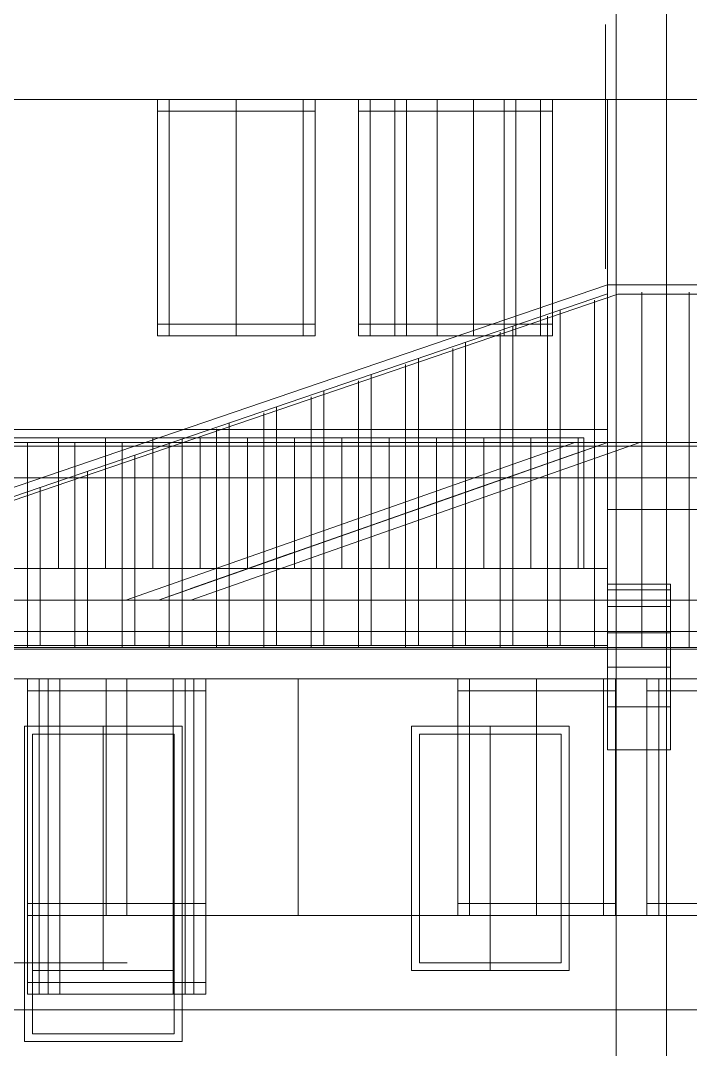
# Model space of a CAD drawing. Header units: millimetres. Extents: x -113526 to 211532, y -79714 to 28306.
# Drawn here: x 81050 to 81786, y -16062 to -14934 of the extents above; entities that cross this region are included whole.
import ezdxf

# ---------------------------------------------------------------- set-up
doc = ezdxf.new("R2010")
doc.units = ezdxf.units.MM
doc.layers.add('填充图样', color=38, linetype='Continuous')

msp = doc.modelspace()

# ---------------------------------------------------------------- linework, layer by layer
at = {"layer": '填充图样', "lineweight": 5, "extrusion": (2e-16, 1, -2e-16)}
for p, q in [((81704.4, -16304.6, 143), (81704.4, -14881.7, 143)), ((81759.4, -16304.6, 10.1), (81759.4, -14881.7, 10.1)), ((77984.1, -15020.1, 12324.1), (81694.7, -15020.1, 12324.1)), ((82032, -15020.1, 14371.8), (77984.1, -15020.1, 14371.8)), ((81694.7, -15020.1, 11312.1), (83742.5, -15020.1, 11312.1)), ((81694.7, -15020.1, 12324.1), (81694.7, -15020.1, 11312.1)), ((81694.7, -15223.4, 74.8), (81694.7, -15223.4, 7175.5)), ((81694.7, -15621.3, 586.8), (81694.7, -15223.4, 1754.5)), ((81694.7, -15223.4, 4127.7), (83742.5, -15223.4, 4127.7)), ((81694.7, -15223.4, 7175.5), (83742.5, -15223.4, 7175.5)), ((81694.7, -15400.7, 12324.1), (77984.1, -15400.7, 12324.1)), ((77984.1, -15400.7, 14371.8), (82032, -15400.7, 14371.8)), ((83742.5, -15400.7, 11312.1), (81694.7, -15400.7, 11312.1)), ((81694.7, -15400.7, 11312.1), (81694.7, -15400.7, 12324.1)), ((77984.1, -15435.3, 12324.1), (81694.7, -15435.3, 12324.1)), ((82032, -15435.3, 14371.8), (77984.1, -15435.3, 14371.8)), ((81694.7, -15435.3, 11312.1), (83742.5, -15435.3, 11312.1)), ((81694.7, -15435.3, 12324.1), (81694.7, -15435.3, 11312.1)), ((81694.7, -15469.9, 7175.5), (81694.7, -15469.9, 74.8)), ((81694.7, -15469.9, 74.8), (82298.5, -15469.9, -529)), ((83742.5, -15469.9, 7175.5), (81694.7, -15469.9, 7175.5)), ((78838.2, -15604, 11831), (81201.7, -15604, 11831)), ((81201.7, -15604, 11831), (81201.7, -15604, 10819.1)), ((84235.5, -15604, 10819.1), (81201.7, -15604, 10819.1)), ((82032, -15655.9, 14371.8), (77984.1, -15655.9, 14371.8)), ((78682.6, -15655.9, 11986.7), (81357.4, -15655.9, 11986.7)), ((84910.1, -15655.9, 8343.2), (80527, -15655.9, 8343.2)), ((80527, -15655.9, 586.8), (81694.7, -15655.9, 586.8)), ((81357.4, -15655.9, 11986.7), (81357.4, -15655.9, 10974.8)), ((82505.6, -15655.9, 10974.8), (81357.4, -15655.9, 10974.8)), ((81230.9, -15915.3, 11986.7), (81357.4, -15915.3, 11986.7)), ((82032, -15915.3, 14371.8), (81253.6, -15915.3, 14371.8)), ((81357.4, -15915.3, 11986.7), (81357.4, -15915.3, 10974.8)), ((82505.6, -15915.3, 10974.8), (81357.4, -15915.3, 10974.8)), ((81075.8, -15967.2, 17415.9), (81007.1, -15967.2, 16889.3)), ((81167.4, -15967.2, 18125.6), (81075.8, -15967.2, 17415.9)), ((81430.7, -16019.1, 16133.7), (80606.5, -16019.1, 16053.6)), ((81968.7, -16019.1, 16202.4), (81430.7, -16019.1, 16133.7))]:
    msp.add_line(p, q, dxfattribs=at)
at = {"layer": '填充图样', "lineweight": 5, "extrusion": (-1, 0, 4e-16)}
for p, q in [((81692.5, -14938, 1968.6), (81692.5, -14938, 1795.6)), ((81692.5, -14938, 411.7), (81692.5, -14938, 238.7)), ((81692.5, -15206.1, 325.2), (81692.5, -14938, 325.2)), ((81692.5, -14938, 238.7), (81692.5, -15206.1, 238.7)), ((81692.5, -14938, 1761), (81692.5, -14938, 1588)), ((81692.5, -14938, 1190.1), (81692.5, -14938, 1017.1)), ((81692.5, -15206.1, 1882.1), (81692.5, -14938, 1882.1)), ((81692.5, -14938, 1795.6), (81692.5, -15206.1, 1795.6)), ((81692.5, -15206.1, 1674.5), (81692.5, -14938, 1674.5)), ((81692.5, -15206.1, 1761), (81692.5, -14938, 1761)), ((81692.5, -14938, 1588), (81692.5, -15206.1, 1588)), ((81692.5, -15206.1, 1103.6), (81692.5, -14938, 1103.6)), ((81692.5, -15206.1, 1190.1), (81692.5, -14938, 1190.1)), ((81692.5, -14938, 1017.1), (81692.5, -15206.1, 1017.1)), ((81692.5, -15206.1, 532.8), (81692.5, -14938, 532.8)), ((81692.5, -15206.1, 619.3), (81692.5, -14938, 619.3)), ((81692.5, -15206.1, 411.7), (81692.5, -14938, 411.7)), ((81692.5, -14938, 446.3), (81692.5, -15206.1, 446.3)), ((81692.5, -14938, 619.3), (81692.5, -14938, 446.3)), ((81692.5, -14938, 3560.1), (81692.5, -14938, 3387.1)), ((81692.5, -14938, 3387.1), (81692.5, -15206.1, 3387.1)), ((81692.5, -14938, 2608.6), (81692.5, -14938, 2435.6)), ((81692.5, -14938, 2816.2), (81692.5, -14938, 2643.2)), ((81692.5, -14938, 2401), (81692.5, -14938, 2228)), ((81692.5, -14938, 3023.8), (81692.5, -14938, 2850.8)), ((81692.5, -15206.1, 1968.6), (81692.5, -14938, 1968.6)), ((81692.5, -15206.1, 2522.1), (81692.5, -14938, 2522.1)), ((81692.5, -15206.1, 2608.6), (81692.5, -14938, 2608.6)), ((81692.5, -14938, 2435.6), (81692.5, -15206.1, 2435.6)), ((81692.5, -15206.1, 2729.7), (81692.5, -14938, 2729.7)), ((81692.5, -15206.1, 2816.2), (81692.5, -14938, 2816.2)), ((81692.5, -14938, 2643.2), (81692.5, -15206.1, 2643.2)), ((81692.5, -15206.1, 2314.5), (81692.5, -14938, 2314.5)), ((81692.5, -15206.1, 2401), (81692.5, -14938, 2401)), ((81692.5, -14938, 2228), (81692.5, -15206.1, 2228)), ((81692.5, -15206.1, 2937.3), (81692.5, -14938, 2937.3)), ((81692.5, -15206.1, 3023.8), (81692.5, -14938, 3023.8)), ((81692.5, -14938, 2850.8), (81692.5, -15206.1, 2850.8)), ((81692.5, -14938, 5013.2), (81692.5, -14938, 4840.2)), ((81692.5, -15206.1, 4926.7), (81692.5, -14938, 4926.7)), ((81692.5, -15206.1, 5013.2), (81692.5, -14938, 5013.2)), ((81692.5, -14938, 4840.2), (81692.5, -15206.1, 4840.2)), ((81692.5, -14938, 4563.4), (81692.5, -14938, 4390.4)), ((81692.5, -14938, 3767.6), (81692.5, -14938, 3594.7)), ((81692.5, -15206.1, 3681.1), (81692.5, -14938, 3681.1)), ((81692.5, -15206.1, 3767.6), (81692.5, -14938, 3767.6)), ((81692.5, -14938, 3594.7), (81692.5, -15206.1, 3594.7)), ((81692.5, -15206.1, 3473.6), (81692.5, -14938, 3473.6)), ((81692.5, -15206.1, 3560.1), (81692.5, -14938, 3560.1)), ((81692.5, -15206.1, 4476.9), (81692.5, -14938, 4476.9)), ((81692.5, -15206.1, 4563.4), (81692.5, -14938, 4563.4)), ((81692.5, -14938, 4390.4), (81692.5, -15206.1, 4390.4)), ((81692.5, -14938, 6379.8), (81692.5, -14938, 6206.8)), ((81692.5, -15206.1, 6293.3), (81692.5, -14938, 6293.3)), ((81692.5, -15206.1, 6379.8), (81692.5, -14938, 6379.8)), ((81692.5, -14938, 6206.8), (81692.5, -15206.1, 6206.8)), ((81692.5, -14938, 5930), (81692.5, -14938, 5757)), ((81692.5, -14938, 5471.6), (81692.5, -14938, 5298.6)), ((81692.5, -15206.1, 5843.5), (81692.5, -14938, 5843.5)), ((81692.5, -15206.1, 5930), (81692.5, -14938, 5930)), ((81692.5, -14938, 5757), (81692.5, -15206.1, 5757)), ((81692.5, -15206.1, 5385.1), (81692.5, -14938, 5385.1)), ((81692.5, -15206.1, 5471.6), (81692.5, -14938, 5471.6)), ((81692.5, -14938, 5298.6), (81692.5, -15206.1, 5298.6)), ((81692.5, -14946.6, 1959.9), (81692.5, -14946.6, 1804.2)), ((81692.5, -14946.6, 403), (81692.5, -14946.6, 247.3)), ((81692.5, -14946.6, 247.3), (81692.5, -15197.4, 247.3)), ((81692.5, -14946.6, 1752.3), (81692.5, -14946.6, 1596.6)), ((81692.5, -14946.6, 1181.5), (81692.5, -14946.6, 1025.8)), ((81692.5, -14946.6, 1804.2), (81692.5, -15197.4, 1804.2)), ((81692.5, -15197.4, 1752.3), (81692.5, -14946.6, 1752.3)), ((81692.5, -14946.6, 1596.6), (81692.5, -15197.4, 1596.6)), ((81692.5, -15197.4, 1181.5), (81692.5, -14946.6, 1181.5)), ((81692.5, -14946.6, 1025.8), (81692.5, -15197.4, 1025.8)), ((81692.5, -15197.4, 610.6), (81692.5, -14946.6, 610.6)), ((81692.5, -15197.4, 403), (81692.5, -14946.6, 403)), ((81692.5, -14946.6, 454.9), (81692.5, -15197.4, 454.9)), ((81692.5, -14946.6, 610.6), (81692.5, -14946.6, 454.9)), ((81692.5, -14946.6, 3551.4), (81692.5, -14946.6, 3395.7)), ((81692.5, -14946.6, 3395.7), (81692.5, -15197.4, 3395.7)), ((81692.5, -14946.6, 2600), (81692.5, -14946.6, 2444.3)), ((81692.5, -14946.6, 2807.6), (81692.5, -14946.6, 2651.9)), ((81692.5, -14946.6, 2392.4), (81692.5, -14946.6, 2236.7)), ((81692.5, -14946.6, 3015.1), (81692.5, -14946.6, 2859.5)), ((81692.5, -15197.4, 1959.9), (81692.5, -14946.6, 1959.9)), ((81692.5, -15197.4, 2600), (81692.5, -14946.6, 2600)), ((81692.5, -14946.6, 2444.3), (81692.5, -15197.4, 2444.3)), ((81692.5, -15197.4, 2807.6), (81692.5, -14946.6, 2807.6)), ((81692.5, -14946.6, 2651.9), (81692.5, -15197.4, 2651.9)), ((81692.5, -15197.4, 2392.4), (81692.5, -14946.6, 2392.4)), ((81692.5, -14946.6, 2236.7), (81692.5, -15197.4, 2236.7)), ((81692.5, -15197.4, 3015.1), (81692.5, -14946.6, 3015.1)), ((81692.5, -14946.6, 2859.5), (81692.5, -15197.4, 2859.5)), ((81692.5, -14946.6, 5004.5), (81692.5, -14946.6, 4848.8)), ((81692.5, -15197.4, 5004.5), (81692.5, -14946.6, 5004.5)), ((81692.5, -14946.6, 4848.8), (81692.5, -15197.4, 4848.8)), ((81692.5, -14946.6, 4554.7), (81692.5, -14946.6, 4399)), ((81692.5, -14946.6, 3759), (81692.5, -14946.6, 3603.3)), ((81692.5, -15197.4, 3759), (81692.5, -14946.6, 3759)), ((81692.5, -14946.6, 3603.3), (81692.5, -15197.4, 3603.3)), ((81692.5, -15197.4, 3551.4), (81692.5, -14946.6, 3551.4)), ((81692.5, -15197.4, 4554.7), (81692.5, -14946.6, 4554.7)), ((81692.5, -14946.6, 4399), (81692.5, -15197.4, 4399)), ((81692.5, -14946.6, 6371.1), (81692.5, -14946.6, 6215.4)), ((81692.5, -15197.4, 6371.1), (81692.5, -14946.6, 6371.1)), ((81692.5, -14946.6, 6215.4), (81692.5, -15197.4, 6215.4)), ((81692.5, -14946.6, 5921.3), (81692.5, -14946.6, 5765.7)), ((81692.5, -14946.6, 5462.9), (81692.5, -14946.6, 5307.2)), ((81692.5, -15197.4, 5921.3), (81692.5, -14946.6, 5921.3)), ((81692.5, -14946.6, 5765.7), (81692.5, -15197.4, 5765.7)), ((81692.5, -15197.4, 5462.9), (81692.5, -14946.6, 5462.9)), ((81692.5, -14946.6, 5307.2), (81692.5, -15197.4, 5307.2)), ((81692.5, -15197.4, 1804.2), (81692.5, -15197.4, 1959.9)), ((81692.5, -15197.4, 247.3), (81692.5, -15197.4, 403)), ((81692.5, -15197.4, 1596.6), (81692.5, -15197.4, 1752.3)), ((81692.5, -15197.4, 1025.8), (81692.5, -15197.4, 1181.5)), ((81692.5, -15197.4, 454.9), (81692.5, -15197.4, 610.6)), ((81692.5, -15197.4, 3395.7), (81692.5, -15197.4, 3551.4)), ((81692.5, -15197.4, 2444.3), (81692.5, -15197.4, 2600)), ((81692.5, -15197.4, 2651.9), (81692.5, -15197.4, 2807.6)), ((81692.5, -15197.4, 2236.7), (81692.5, -15197.4, 2392.4)), ((81692.5, -15197.4, 2859.5), (81692.5, -15197.4, 3015.1)), ((81692.5, -15197.4, 4848.8), (81692.5, -15197.4, 5004.5)), ((81692.5, -15197.4, 4399), (81692.5, -15197.4, 4554.7)), ((81692.5, -15197.4, 3603.3), (81692.5, -15197.4, 3759)), ((81692.5, -15197.4, 6215.4), (81692.5, -15197.4, 6371.1)), ((81692.5, -15197.4, 5765.7), (81692.5, -15197.4, 5921.3)), ((81692.5, -15197.4, 5307.2), (81692.5, -15197.4, 5462.9)), ((81692.5, -15206.1, 1795.6), (81692.5, -15206.1, 1968.6)), ((81692.5, -15206.1, 238.7), (81692.5, -15206.1, 411.7)), ((81692.5, -15206.1, 1588), (81692.5, -15206.1, 1761)), ((81692.5, -15206.1, 1017.1), (81692.5, -15206.1, 1190.1)), ((81692.5, -15206.1, 446.3), (81692.5, -15206.1, 619.3)), ((81692.5, -15206.1, 3387.1), (81692.5, -15206.1, 3560.1)), ((81692.5, -15206.1, 2435.6), (81692.5, -15206.1, 2608.6)), ((81692.5, -15206.1, 2643.2), (81692.5, -15206.1, 2816.2)), ((81692.5, -15206.1, 2228), (81692.5, -15206.1, 2401)), ((81692.5, -15206.1, 2850.8), (81692.5, -15206.1, 3023.8)), ((81692.5, -15206.1, 4840.2), (81692.5, -15206.1, 5013.2)), ((81692.5, -15206.1, 4390.4), (81692.5, -15206.1, 4563.4)), ((81692.5, -15206.1, 3594.7), (81692.5, -15206.1, 3767.6)), ((81692.5, -15206.1, 6206.8), (81692.5, -15206.1, 6379.8)), ((81692.5, -15206.1, 5757), (81692.5, -15206.1, 5930)), ((81692.5, -15206.1, 5298.6), (81692.5, -15206.1, 5471.6))]:
    msp.add_line(p, q, dxfattribs=at)
at = {"layer": '填充图样', "lineweight": 5}
for p, q in [((81200.6, -15020.1, 12321.9), (81200.6, -15279.6, 12321.9)), ((81373.6, -15020.1, 12321.9), (81200.6, -15020.1, 12321.9)), ((81213.6, -15020.1, 12321.9), (81213.6, -15279.6, 12321.9)), ((81287.1, -15279.6, 12321.9), (81287.1, -15020.1, 12321.9)), ((81360.6, -15279.6, 12321.9), (81360.6, -15020.1, 12321.9)), ((81373.6, -15279.6, 12321.9), (81373.6, -15020.1, 12321.9)), ((81421.2, -15020.1, 12321.9), (81421.2, -15279.6, 12321.9)), ((81594.2, -15020.1, 12321.9), (81421.2, -15020.1, 12321.9)), ((81434.1, -15020.1, 12321.9), (81434.1, -15279.6, 12321.9)), ((81507.7, -15279.6, 12321.9), (81507.7, -15020.1, 12321.9)), ((81581.2, -15279.6, 12321.9), (81581.2, -15020.1, 12321.9)), ((81594.2, -15279.6, 12321.9), (81594.2, -15020.1, 12321.9)), ((81373.6, -15033.1, 12321.9), (81200.6, -15033.1, 12321.9)), ((81594.2, -15033.1, 12321.9), (81421.2, -15033.1, 12321.9)), ((81200.6, -15266.6, 12321.9), (81373.6, -15266.6, 12321.9)), ((81421.2, -15266.6, 12321.9), (81594.2, -15266.6, 12321.9)), ((81200.6, -15279.6, 12321.9), (81373.6, -15279.6, 12321.9)), ((81421.2, -15279.6, 12321.9), (81594.2, -15279.6, 12321.9)), ((81230.9, -15655.9, 11984.6), (81057.9, -15655.9, 11984.6)), ((81057.9, -15655.9, 11984.6), (81057.9, -16001.8, 11984.6)), ((81070.9, -15655.9, 11984.6), (81070.9, -16001.8, 11984.6)), ((81144.4, -15915.3, 11984.6), (81144.4, -15655.9, 11984.6)), ((81217.9, -16001.8, 11984.6), (81217.9, -15655.9, 11984.6)), ((81230.9, -16001.8, 11984.6), (81230.9, -15655.9, 11984.6)), ((81703.4, -15655.9, 10972.6), (81530.4, -15655.9, 10972.6)), ((81530.4, -15655.9, 10972.6), (81530.4, -15915.3, 10972.6)), ((81543.3, -15655.9, 10972.6), (81543.3, -15915.3, 10972.6)), ((81616.9, -15915.3, 10972.6), (81616.9, -15655.9, 10972.6)), ((81690.4, -15915.3, 10972.6), (81690.4, -15655.9, 10972.6)), ((81703.4, -15915.3, 10972.6), (81703.4, -15655.9, 10972.6)), ((81910.9, -15655.9, 10972.6), (81738, -15655.9, 10972.6)), ((81738, -15655.9, 10972.6), (81738, -15915.3, 10972.6)), ((81750.9, -15655.9, 10972.6), (81750.9, -15915.3, 10972.6)), ((81230.9, -15668.8, 11984.6), (81057.9, -15668.8, 11984.6)), ((81703.4, -15668.8, 10972.6), (81530.4, -15668.8, 10972.6)), ((81910.9, -15668.8, 10972.6), (81738, -15668.8, 10972.6)), ((81227.6, -15707.8, 8189.6), (81054.6, -15707.8, 8189.6)), ((81054.6, -15707.8, 8189.6), (81054.6, -16053.7, 8189.6)), ((81141.1, -15707.8, 8189.6), (81141.1, -15975.9, 8189.6)), ((81227.6, -16053.7, 8189.6), (81227.6, -15707.8, 8189.6)), ((81479.6, -15975.9, 8191.8), (81479.6, -15707.8, 8191.8)), ((81479.6, -15707.8, 8191.8), (81652.5, -15707.8, 8191.8)), ((81566, -15975.9, 8191.8), (81566, -15707.8, 8191.8)), ((81652.5, -15707.8, 8191.8), (81652.5, -15975.9, 8191.8)), ((81219, -15716.4, 8189.6), (81063.3, -15716.4, 8189.6)), ((81063.3, -15716.4, 8189.6), (81063.3, -16045.1, 8189.6)), ((81219, -16045.1, 8189.6), (81219, -15716.4, 8189.6)), ((81488.2, -15967.2, 8191.8), (81488.2, -15716.4, 8191.8)), ((81488.2, -15716.4, 8191.8), (81643.9, -15716.4, 8191.8)), ((81643.9, -15716.4, 8191.8), (81643.9, -15967.2, 8191.8)), ((81057.9, -15902.4, 11984.6), (81230.9, -15902.4, 11984.6)), ((81530.4, -15902.4, 10972.6), (81703.4, -15902.4, 10972.6)), ((81738, -15902.4, 10972.6), (81910.9, -15902.4, 10972.6)), ((81057.9, -15915.3, 11984.6), (81230.9, -15915.3, 11984.6)), ((81530.4, -15915.3, 10972.6), (81703.4, -15915.3, 10972.6)), ((81738, -15915.3, 10972.6), (81910.9, -15915.3, 10972.6)), ((81643.9, -15967.2, 8191.8), (81488.2, -15967.2, 8191.8)), ((81063.3, -15975.9, 8189.6), (81219, -15975.9, 8189.6)), ((81652.5, -15975.9, 8191.8), (81479.6, -15975.9, 8191.8)), ((81057.9, -15988.9, 11984.6), (81230.9, -15988.9, 11984.6)), ((81057.9, -16001.8, 11984.6), (81230.9, -16001.8, 11984.6)), ((81063.3, -16045.1, 8189.6), (81219, -16045.1, 8189.6)), ((81054.6, -16053.7, 8189.6), (81227.6, -16053.7, 8189.6))]:
    msp.add_line(p, q, dxfattribs=at)
at = {"layer": '填充图样', "lineweight": 5, "extrusion": (7e-16, -2e-16, -1)}
for p, q in [((81461.2, -15279.6, 14374), (81461.2, -15020.1, 14374)), ((81461.2, -15020.1, 14374), (81634.2, -15020.1, 14374)), ((81474.1, -15279.6, 14374), (81474.1, -15020.1, 14374)), ((81547.7, -15279.6, 14374), (81547.7, -15020.1, 14374)), ((81621.2, -15020.1, 14374), (81621.2, -15279.6, 14374)), ((81634.2, -15020.1, 14374), (81634.2, -15279.6, 14374)), ((81461.2, -15033.1, 14374), (81634.2, -15033.1, 14374)), ((81634.2, -15266.6, 14374), (81461.2, -15266.6, 14374)), ((81634.2, -15279.6, 14374), (81461.2, -15279.6, 14374)), ((81080.6, -15655.9, 14374), (81253.6, -15655.9, 14374)), ((81080.6, -16001.8, 14374), (81080.6, -15655.9, 14374)), ((81093.6, -16001.8, 14374), (81093.6, -15655.9, 14374)), ((81167.1, -15915.3, 14374), (81167.1, -15655.9, 14374)), ((81240.6, -15655.9, 14374), (81240.6, -16001.8, 14374)), ((81253.6, -15655.9, 14374), (81253.6, -16001.8, 14374)), ((81080.6, -15668.8, 14374), (81253.6, -15668.8, 14374)), ((81253.6, -15902.4, 14374), (81080.6, -15902.4, 14374)), ((81253.6, -15915.3, 14374), (81080.6, -15915.3, 14374)), ((81253.6, -15988.9, 14374), (81080.6, -15988.9, 14374)), ((81253.6, -16001.8, 14374), (81080.6, -16001.8, 14374))]:
    msp.add_line(p, q, dxfattribs=at)
at = {"layer": '填充图样', "lineweight": 5, "extrusion": (1, -2e-16, -1.18e-14)}
for p, q in [((81694.7, -15020.1, 11485.1), (81694.7, -15020.1, 11658.1)), ((81694.7, -15279.6, 11571.6), (81694.7, -15020.1, 11571.6)), ((81694.7, -15020.1, 11692.7), (81694.7, -15020.1, 11865.6)), ((81694.7, -15279.6, 11779.1), (81694.7, -15020.1, 11779.1)), ((81694.7, -15366.1, 11485.1), (81694.7, -15020.1, 11485.1)), ((81694.7, -15020.1, 11658.1), (81694.7, -15366.1, 11658.1)), ((81694.7, -15366.1, 11498), (81694.7, -15020.1, 11498)), ((81694.7, -15020.1, 11645.1), (81694.7, -15366.1, 11645.1)), ((81694.7, -15366.1, 11692.7), (81694.7, -15020.1, 11692.7)), ((81694.7, -15020.1, 11865.6), (81694.7, -15366.1, 11865.6)), ((81694.7, -15366.1, 11705.6), (81694.7, -15020.1, 11705.6)), ((81694.7, -15020.1, 11852.7), (81694.7, -15366.1, 11852.7)), ((81694.7, -15033.1, 11485.1), (81694.7, -15033.1, 11658.1)), ((81694.7, -15033.1, 11692.7), (81694.7, -15033.1, 11865.6)), ((81694.7, -15266.6, 11658.1), (81694.7, -15266.6, 11485.1)), ((81694.7, -15266.6, 11865.6), (81694.7, -15266.6, 11692.7)), ((81694.7, -15279.6, 11658.1), (81694.7, -15279.6, 11485.1)), ((81694.7, -15279.6, 11865.6), (81694.7, -15279.6, 11692.7)), ((81694.7, -15353.1, 11658.1), (81694.7, -15353.1, 11485.1)), ((81694.7, -15353.1, 11865.6), (81694.7, -15353.1, 11692.7)), ((81694.7, -15366.1, 11658.1), (81694.7, -15366.1, 11485.1)), ((81694.7, -15366.1, 11865.6), (81694.7, -15366.1, 11692.7))]:
    msp.add_line(p, q, dxfattribs=at)
at = {"layer": '填充图样', "lineweight": 5, "extrusion": (1, -2e-16, -1.05e-14)}
for p, q in [((81694.7, -15020.1, 11485.1), (81694.7, -15020.1, 11658.1)), ((81694.7, -15279.6, 11571.6), (81694.7, -15020.1, 11571.6)), ((81694.7, -15020.1, 11692.7), (81694.7, -15020.1, 11865.6)), ((81694.7, -15279.6, 11779.1), (81694.7, -15020.1, 11779.1)), ((81694.7, -15366.1, 11485.1), (81694.7, -15020.1, 11485.1)), ((81694.7, -15020.1, 11658.1), (81694.7, -15366.1, 11658.1)), ((81694.7, -15366.1, 11498), (81694.7, -15020.1, 11498)), ((81694.7, -15020.1, 11645.1), (81694.7, -15366.1, 11645.1)), ((81694.7, -15366.1, 11692.7), (81694.7, -15020.1, 11692.7)), ((81694.7, -15020.1, 11865.6), (81694.7, -15366.1, 11865.6)), ((81694.7, -15366.1, 11705.6), (81694.7, -15020.1, 11705.6)), ((81694.7, -15020.1, 11852.7), (81694.7, -15366.1, 11852.7)), ((81694.7, -15033.1, 11485.1), (81694.7, -15033.1, 11658.1)), ((81694.7, -15033.1, 11692.7), (81694.7, -15033.1, 11865.6)), ((81694.7, -15266.6, 11658.1), (81694.7, -15266.6, 11485.1)), ((81694.7, -15266.6, 11865.6), (81694.7, -15266.6, 11692.7)), ((81694.7, -15279.6, 11658.1), (81694.7, -15279.6, 11485.1)), ((81694.7, -15279.6, 11865.6), (81694.7, -15279.6, 11692.7)), ((81694.7, -15353.1, 11658.1), (81694.7, -15353.1, 11485.1)), ((81694.7, -15353.1, 11865.6), (81694.7, -15353.1, 11692.7)), ((81694.7, -15366.1, 11658.1), (81694.7, -15366.1, 11485.1)), ((81694.7, -15366.1, 11865.6), (81694.7, -15366.1, 11692.7))]:
    msp.add_line(p, q, dxfattribs=at)
at = {"layer": '填充图样', "lineweight": 5, "extrusion": (2e-16, 0.946559, -0.322531)}
for p, q in [((81694.7, -15233.5, 1718.1), (80562.8, -15619.2, 586.1)), ((81694.7, -15619.2, 586.1), (81694.7, -15233.5, 1718.1)), ((81642.8, -15619.2, 586.1), (81642.8, -15251.2, 1666.2)), ((81590.9, -15619.2, 586.1), (81590.9, -15268.9, 1614.3)), ((81539, -15619.2, 586.1), (81539, -15286.6, 1562.4)), ((81487.1, -15619.2, 586.1), (81487.1, -15304.2, 1510.5)), ((81435.2, -15619.2, 586.1), (81435.2, -15321.9, 1458.6)), ((81383.3, -15619.2, 586.1), (81383.3, -15339.6, 1406.7)), ((81331.4, -15619.2, 586.1), (81331.4, -15357.3, 1354.8)), ((81279.5, -15619.2, 586.1), (81279.5, -15375, 1302.9)), ((81227.6, -15619.2, 586.1), (81227.6, -15392.7, 1251)), ((81175.7, -15619.2, 586.1), (81175.7, -15410.3, 1199.1)), ((81123.8, -15619.2, 586.1), (81123.8, -15428, 1147.2)), ((81071.9, -15619.2, 586.1), (81071.9, -15445.7, 1095.3)), ((80562.8, -15619.2, 586.1), (81694.7, -15619.2, 586.1))]:
    msp.add_line(p, q, dxfattribs=at)
at = {"layer": '填充图样', "lineweight": 5, "extrusion": (-2e-16, -0.946559, -0.322531)}
for p, q in [((81705.9, -15233.8, 7199.4), (80562.8, -15623.3, 8342.5)), ((83731.3, -15233.8, 7199.4), (81705.9, -15233.8, 7199.4)), ((81732.5, -15621.1, 8342.5), (81732.5, -15231.6, 7199.4)), ((81784.4, -15621.1, 8342.5), (81784.4, -15231.6, 7199.4)), ((81680.6, -15621.1, 8342.5), (81680.6, -15240.2, 7224.6)), ((81628.8, -15621.1, 8342.5), (81628.8, -15257.9, 7276.5)), ((81576.9, -15621.1, 8342.5), (81576.9, -15275.6, 7328.4)), ((81525, -15621.1, 8342.5), (81525, -15293.3, 7380.3)), ((81473.1, -15621.1, 8342.5), (81473.1, -15311, 7432.2)), ((81421.2, -15621.1, 8342.5), (81421.2, -15328.7, 7484.1)), ((81369.3, -15621.1, 8342.5), (81369.3, -15346.3, 7536)), ((81317.4, -15621.1, 8342.5), (81317.4, -15364, 7587.9)), ((81265.5, -15621.1, 8342.5), (81265.5, -15381.7, 7639.8)), ((81213.6, -15621.1, 8342.5), (81213.6, -15399.4, 7691.7)), ((81161.7, -15621.1, 8342.5), (81161.7, -15417.1, 7743.6)), ((81109.8, -15621.1, 8342.5), (81109.8, -15434.8, 7795.5)), ((81057.9, -15621.1, 8342.5), (81057.9, -15452.4, 7847.3)), ((80562.8, -15623.3, 8342.5), (84874.4, -15623.3, 8342.5))]:
    msp.add_line(p, q, dxfattribs=at)
at = {"layer": '填充图样', "lineweight": 5, "extrusion": (2e-16, 0.936329, 0.351123)}
for p, q in [((77608.6, -15391.4, 497.6), (81668.8, -15391.4, 497.6)), ((81091.8, -15534.8, 879.8), (81091.8, -15391.4, 497.6)), ((81143.7, -15534.8, 879.8), (81143.7, -15391.4, 497.6)), ((81195.6, -15534.8, 879.8), (81195.6, -15391.4, 497.6)), ((81247.5, -15534.8, 879.8), (81247.5, -15391.4, 497.6)), ((81299.3, -15534.8, 879.8), (81299.3, -15391.4, 497.6)), ((81351.2, -15534.8, 879.8), (81351.2, -15391.4, 497.6)), ((81403.1, -15534.8, 879.8), (81403.1, -15391.4, 497.6)), ((81455, -15534.8, 879.8), (81455, -15391.4, 497.6)), ((81506.9, -15534.8, 879.8), (81506.9, -15391.4, 497.6)), ((81558.8, -15534.8, 879.8), (81558.8, -15391.4, 497.6)), ((81610.7, -15534.8, 879.8), (81610.7, -15391.4, 497.6)), ((81662.6, -15534.8, 879.8), (81662.6, -15391.4, 497.6)), ((81668.8, -15391.4, 497.6), (81668.8, -15534.8, 879.8)), ((81668.8, -15534.8, 879.8), (77990.8, -15534.8, 879.8))]:
    msp.add_line(p, q, dxfattribs=at)
at = {"layer": '填充图样', "lineweight": 5, "extrusion": (2e-16, 0.936329, -0.351123)}
for p, q in [((77608.6, -15391.4, 449), (81668.8, -15391.4, 449)), ((81091.8, -15534.8, 66.8), (81091.8, -15391.4, 449)), ((81143.7, -15534.8, 66.8), (81143.7, -15391.4, 449)), ((81195.6, -15534.8, 66.8), (81195.6, -15391.4, 449)), ((81247.5, -15534.8, 66.8), (81247.5, -15391.4, 449)), ((81299.3, -15534.8, 66.8), (81299.3, -15391.4, 449)), ((81351.2, -15534.8, 66.8), (81351.2, -15391.4, 449)), ((81403.1, -15534.8, 66.8), (81403.1, -15391.4, 449)), ((81455, -15534.8, 66.8), (81455, -15391.4, 449)), ((81506.9, -15534.8, 66.8), (81506.9, -15391.4, 449)), ((81558.8, -15534.8, 66.8), (81558.8, -15391.4, 449)), ((81610.7, -15534.8, 66.8), (81610.7, -15391.4, 449)), ((81662.6, -15534.8, 66.8), (81662.6, -15391.4, 449)), ((81668.8, -15391.4, 449), (81668.8, -15534.8, 66.8)), ((81668.8, -15534.8, 66.8), (77990.8, -15534.8, 66.8))]:
    msp.add_line(p, q, dxfattribs=at)
at = {"layer": '填充图样', "lineweight": 5, "extrusion": (2e-16, 0.9436, -0.331088)}
for p, q in [((78380.9, -15396.4, 12324.1), (81659, -15396.4, 12324.1)), ((81057.9, -15569.4, 11831), (81057.9, -15396.4, 12324.1)), ((81109.8, -15569.4, 11831), (81109.8, -15396.4, 12324.1)), ((81161.7, -15569.4, 11831), (81161.7, -15396.4, 12324.1)), ((81659, -15396.4, 12324.1), (81166, -15569.4, 11831)), ((81213.6, -15552.7, 11878.6), (81213.6, -15396.4, 12324.1)), ((81265.5, -15534.5, 11930.5), (81265.5, -15396.4, 12324.1)), ((81317.4, -15516.3, 11982.4), (81317.4, -15396.4, 12324.1)), ((81369.3, -15498, 12034.3), (81369.3, -15396.4, 12324.1)), ((81421.2, -15479.8, 12086.2), (81421.2, -15396.4, 12324.1)), ((81473.1, -15461.6, 12138.1), (81473.1, -15396.4, 12324.1)), ((81525, -15443.4, 12190), (81525, -15396.4, 12324.1)), ((81576.9, -15425.2, 12241.9), (81576.9, -15396.4, 12324.1)), ((81628.8, -15407, 12293.8), (81628.8, -15396.4, 12324.1)), ((81166, -15569.4, 11831), (78873.9, -15569.4, 11831))]:
    msp.add_line(p, q, dxfattribs=at)
at = {"layer": '填充图样', "lineweight": 5, "extrusion": (-0.331088, 0.9436, -3.4e-15)}
for p, q in [((81694.7, -15396.4, 11347.8), (81201.7, -15569.4, 10854.7)), ((81201.7, -15569.4, 11571.6), (81694.7, -15396.4, 11571.6)), ((81201.7, -15569.4, 11519.7), (81694.7, -15396.4, 11519.7)), ((81201.7, -15569.4, 11467.8), (81694.7, -15396.4, 11467.8)), ((81201.7, -15569.4, 11623.5), (81694.7, -15396.4, 11623.5)), ((81201.7, -15569.4, 11675.4), (81694.7, -15396.4, 11675.4)), ((81201.7, -15569.4, 11727.3), (81694.7, -15396.4, 11727.3)), ((81201.7, -15569.4, 11779.1), (81694.7, -15396.4, 11779.1)), ((81201.7, -15569.4, 11795.4), (81694.7, -15396.4, 12288.4)), ((81201.7, -15569.4, 11415.9), (81694.7, -15396.4, 11415.9)), ((81201.7, -15569.4, 11364), (81694.7, -15396.4, 11364)), ((81237.4, -15556.8, 11831), (81694.7, -15396.4, 11831)), ((81289.3, -15538.6, 11882.9), (81694.7, -15396.4, 11882.9)), ((81341.2, -15520.4, 11934.8), (81694.7, -15396.4, 11934.8)), ((81393.1, -15502.2, 11986.7), (81694.7, -15396.4, 11986.7)), ((81445, -15484, 12038.6), (81694.7, -15396.4, 12038.6)), ((81496.8, -15465.8, 12090.5), (81694.7, -15396.4, 12090.5)), ((81548.7, -15447.6, 12142.4), (81694.7, -15396.4, 12142.4)), ((81600.6, -15429.4, 12194.3), (81694.7, -15396.4, 12194.3)), ((81652.5, -15411.2, 12246.2), (81694.7, -15396.4, 12246.2)), ((81694.7, -15396.4, 12288.4), (81694.7, -15396.4, 11347.8)), ((81201.7, -15569.4, 11312.1), (81659, -15408.9, 11312.1)), ((81201.7, -15569.4, 11260.2), (81607.1, -15427.1, 11260.2)), ((81201.7, -15569.4, 11208.3), (81555.2, -15445.3, 11208.3)), ((81201.7, -15569.4, 11156.4), (81503.3, -15463.5, 11156.4)), ((81201.7, -15569.4, 11104.5), (81451.4, -15481.7, 11104.5)), ((81201.7, -15569.4, 11052.6), (81399.5, -15499.9, 11052.6)), ((81201.7, -15569.4, 11000.7), (81347.6, -15518.1, 11000.7)), ((81201.7, -15569.4, 10948.8), (81295.8, -15536.4, 10948.8)), ((81201.7, -15569.4, 10896.9), (81243.9, -15554.6, 10896.9)), ((81201.7, -15569.4, 10854.7), (81201.7, -15569.4, 11795.4))]:
    msp.add_line(p, q, dxfattribs=at)
at = {"layer": '填充图样', "lineweight": 5, "extrusion": (5e-16, 0.9436, -0.331088)}
for p, q in [((81730.4, -15396.4, 11312.1), (81237.4, -15569.4, 10819.1)), ((83706.8, -15396.4, 11312.1), (81730.4, -15396.4, 11312.1)), ((81732.5, -15569.4, 10819.1), (81732.5, -15396.4, 11312.1)), ((81784.4, -15569.4, 10819.1), (81784.4, -15396.4, 11312.1)), ((81680.6, -15569.4, 10819.1), (81680.6, -15413.8, 11262.3)), ((81628.8, -15569.4, 10819.1), (81628.8, -15432, 11210.5)), ((81576.9, -15569.4, 10819.1), (81576.9, -15450.2, 11158.6)), ((81525, -15569.4, 10819.1), (81525, -15468.5, 11106.7)), ((81473.1, -15569.4, 10819.1), (81473.1, -15486.7, 11054.8)), ((81421.2, -15569.4, 10819.1), (81421.2, -15504.9, 11002.9)), ((81369.3, -15569.4, 10819.1), (81369.3, -15523.1, 10951)), ((81317.4, -15569.4, 10819.1), (81317.4, -15541.3, 10899.1)), ((81265.5, -15569.4, 10819.1), (81265.5, -15559.5, 10847.2)), ((81237.4, -15569.4, 10819.1), (84199.8, -15569.4, 10819.1))]:
    msp.add_line(p, q, dxfattribs=at)
at = {"layer": '填充图样', "lineweight": 5, "extrusion": (1, -2e-16, -5e-16)}
for p, q in [((81355.2, -15655.9, 11320.7), (81355.2, -15655.9, 11147.7)), ((81355.2, -15655.9, 11160.7), (81355.2, -15915.3, 11160.7)), ((81355.2, -15915.3, 11234.2), (81355.2, -15655.9, 11234.2)), ((81355.2, -15655.9, 11147.7), (81355.2, -15915.3, 11147.7)), ((81355.2, -15655.9, 11926.2), (81355.2, -15655.9, 11753.2)), ((81355.2, -15655.9, 11766.2), (81355.2, -15915.3, 11766.2)), ((81355.2, -15915.3, 11913.2), (81355.2, -15655.9, 11913.2)), ((81355.2, -15915.3, 11839.7), (81355.2, -15655.9, 11839.7)), ((81355.2, -15655.9, 11753.2), (81355.2, -15915.3, 11753.2)), ((81355.2, -15915.3, 11926.2), (81355.2, -15655.9, 11926.2)), ((81355.2, -15915.3, 11515.3), (81355.2, -15655.9, 11515.3)), ((81355.2, -15915.3, 11441.8), (81355.2, -15655.9, 11441.8)), ((81355.2, -15915.3, 11528.3), (81355.2, -15655.9, 11528.3)), ((81355.2, -15915.3, 11307.8), (81355.2, -15655.9, 11307.8)), ((81355.2, -15915.3, 11320.7), (81355.2, -15655.9, 11320.7)), ((81355.2, -15655.9, 11368.3), (81355.2, -15915.3, 11368.3)), ((81355.2, -15655.9, 11355.3), (81355.2, -15915.3, 11355.3)), ((81355.2, -15655.9, 11528.3), (81355.2, -15655.9, 11355.3)), ((81355.2, -15668.8, 11320.7), (81355.2, -15668.8, 11147.7)), ((81355.2, -15668.8, 11926.2), (81355.2, -15668.8, 11753.2)), ((81355.2, -15668.8, 11528.3), (81355.2, -15668.8, 11355.3)), ((81355.2, -15902.4, 11147.7), (81355.2, -15902.4, 11320.7)), ((81355.2, -15902.4, 11753.2), (81355.2, -15902.4, 11926.2)), ((81355.2, -15902.4, 11355.3), (81355.2, -15902.4, 11528.3)), ((81355.2, -15915.3, 11147.7), (81355.2, -15915.3, 11320.7)), ((81355.2, -15915.3, 11753.2), (81355.2, -15915.3, 11926.2)), ((81355.2, -15915.3, 11355.3), (81355.2, -15915.3, 11528.3))]:
    msp.add_line(p, q, dxfattribs=at)
at = {"layer": '填充图样', "lineweight": 5}
for points in [[(81694.7, -15223.4, 7175.5), (80527, -15621.3, 8343.2), (84910.1, -15621.3, 8343.2), (83742.5, -15223.4, 7175.5)], [(80527, -15621.3, 586.8), (81694.7, -15223.4, 1754.5), (81694.7, -15223.4, 7175.5), (80527, -15621.3, 8343.2)], [(77955.3, -15534.8, 66.8), (77548.7, -15382.3, 473.3), (81694.7, -15382.3, 473.3), (81694.7, -15534.8, 66.8)], [(77955.3, -15534.8, 879.8), (77548.7, -15382.3, 473.3), (81694.7, -15382.3, 473.3), (81694.7, -15534.8, 879.8)], [(81694.7, -15396.4, 12324.1), (81201.7, -15569.4, 11831), (78838.2, -15569.4, 11831), (78345.2, -15396.4, 12324.1)], [(81201.7, -15569.4, 10819.1), (81694.7, -15396.4, 11312.1), (81694.7, -15396.4, 12324.1), (81201.7, -15569.4, 11831)], [(83742.5, -15396.4, 11312.1), (84235.5, -15569.4, 10819.1), (81201.7, -15569.4, 10819.1), (81694.7, -15396.4, 11312.1)], [(77955.3, -15569.4, 66.8), (77955.3, -15534.8, 66.8), (81694.7, -15534.8, 66.8), (81694.7, -15569.4, 66.8)], [(81763.9, -15558.3, 352.8), (81763.9, -15552.1, 399.8), (81694.7, -15552.1, 399.8), (81694.7, -15558.3, 352.8)], [(81763.9, -15552.1, 399.8), (81763.9, -15558.3, 446.8), (81694.7, -15558.3, 446.8), (81694.7, -15552.1, 399.8)], [(81763.9, -15576.4, 309), (81763.9, -15558.3, 352.8), (81694.7, -15558.3, 352.8), (81694.7, -15576.4, 309)], [(81763.9, -15558.3, 446.8), (81763.9, -15576.4, 490.6), (81694.7, -15576.4, 490.6), (81694.7, -15558.3, 446.8)], [(81763.9, -15605.3, 271.3), (81763.9, -15576.4, 309), (81694.7, -15576.4, 309), (81694.7, -15605.3, 271.3)], [(81763.9, -15576.4, 490.6), (81763.9, -15605.3, 528.2), (81694.7, -15605.3, 528.2), (81694.7, -15576.4, 490.6)], [(81763.9, -15642.9, 242.5), (81763.9, -15605.3, 271.3), (81694.7, -15605.3, 271.3), (81694.7, -15642.9, 242.5)], [(81763.9, -15605.3, 528.2), (81763.9, -15642.9, 557.1), (81694.7, -15642.9, 557.1), (81694.7, -15605.3, 528.2)], [(81763.9, -15686.7, 224.3), (81763.9, -15642.9, 242.5), (81694.7, -15642.9, 242.5), (81694.7, -15686.7, 224.3)], [(81763.9, -15642.9, 557.1), (81763.9, -15686.7, 575.2), (81694.7, -15686.7, 575.2), (81694.7, -15642.9, 557.1)], [(81763.9, -15733.7, 218.1), (81763.9, -15686.7, 224.3), (81694.7, -15686.7, 224.3), (81694.7, -15733.7, 218.1)], [(81763.9, -15686.7, 575.2), (81763.9, -15733.7, 581.4), (81694.7, -15733.7, 581.4), (81694.7, -15686.7, 575.2)]]:
    msp.add_3dface(points, dxfattribs=at)

doc.saveas('drawing.dxf')
